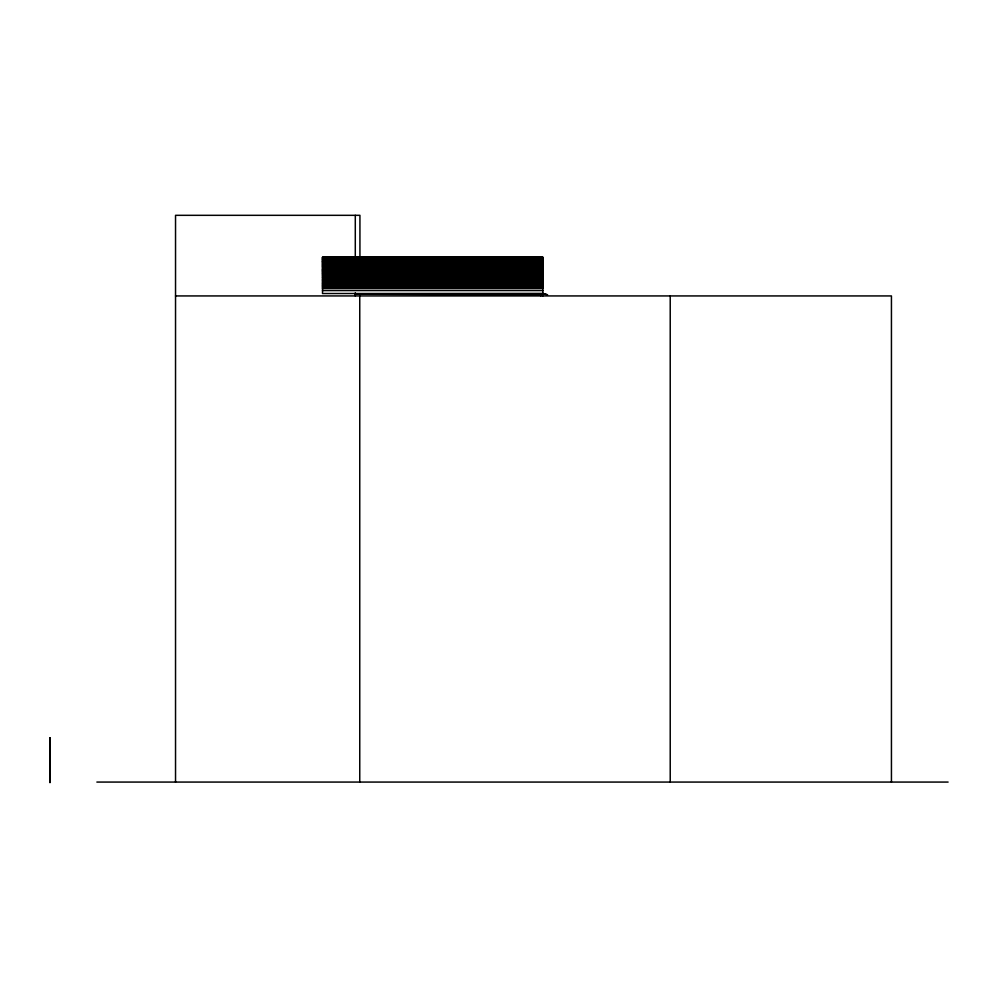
<?xml version="1.0" encoding="UTF-8"?>
<svg xmlns="http://www.w3.org/2000/svg" width="998" height="998" viewBox="0 0 998 998"><rect width="100%" height="100%" fill="white"/><g stroke="black" fill="none" stroke-linecap="round" stroke-linejoin="round"><path stroke-width="1.5" d="M49.975 782.108L49.987 776.756M49.975 744.483L49.925 765.765M49.937 750.009L49.975 743.522L49.95 757.844M49.962 746.704C49.95 742.624 49.962 750.845 49.975 748.013M49.975 777.679L49.962 765.142M49.987 767.998L50 764.368M50 759.079L50 758.043L49.937 761.761M50 758.942L49.95 760.189L49.987 743.31M49.912 782.22L50 779.5C49.962 779.974 50 777.018 49.937 781.11M49.95 780.76L49.987 775.633M49.975 778.49L50 759.802M49.9 773.562L49.962 775.795M50 741.04L49.962 744.171M49.962 740.853L49.962 739.63M49.95 780.685L49.987 782.682C49.85 774.124 50 784.278 49.975 780.187M50.012 756.883L50.012 756.122M49.975 746.379L49.987 743.959M50 778.303L50 776.269M49.987 747.577L50 745.281M49.975 777.08L49.975 775.845M49.975 747.203L49.95 753.814M49.962 741.052L49.962 738.807L50 746.005M50.012 757.37L50 755.898M50.012 750.122L50.037 754.875M50.025 753.465L50.012 755.623M49.95 740.017L49.962 739.281M49.975 780.76L49.975 779.75M49.975 774.76L49.975 777.068L49.975 775.296M49.975 778.877L49.95 780.424M49.925 766.888L49.962 776.793L49.975 775.471M49.912 775.296L49.95 769.782M49.962 739.381L49.975 737.809M50.025 752.317L50.05 754.014M49.95 759.79L49.95 754.95M542.887 293.587L547.603 294.834L542.887 293.412L322.516 293.524L322.516 257.234L542.887 257.234L542.887 295.932M322.516 257.322L542.887 257.322M322.516 257.571L542.887 257.546M322.516 257.758L542.887 257.721M542.887 257.946L322.516 258.32M322.516 258.707L542.887 258.694M322.516 258.794L542.887 258.869M322.516 259.131L542.887 259.131M322.516 259.542L542.887 259.468M322.516 259.705L542.887 259.692M322.516 260.141L542.887 260.141M322.516 260.453L542.887 260.565M322.516 260.877L542.887 260.877M322.516 261.189L542.887 261.189M322.516 261.526L542.887 261.526M322.516 261.651L542.887 261.651M322.516 261.963L542.887 261.963M322.516 262.15L542.887 262.075M322.516 262.424L542.887 262.424M322.516 262.923L542.887 263.06M322.516 263.385L542.887 263.385M322.516 263.746L542.887 263.746M322.516 264.083L542.887 264.083M322.516 264.433L542.887 264.433M322.516 264.794L542.887 264.944M322.516 265.268L542.887 265.268M322.516 265.605L542.887 265.605M322.516 265.93L542.887 265.93M322.516 266.291L542.887 266.291M322.516 266.641L542.887 266.641M322.516 267.002L542.887 267.002M322.516 267.589L542.887 267.589M322.516 268L542.887 268M322.516 268.624L542.887 268.624M322.516 269.073L542.887 269.073M322.516 269.497L542.887 269.497M322.516 269.697L542.887 269.697M322.516 270.046L542.887 270.046M322.516 270.408L542.887 270.408M322.516 270.745L542.887 270.745M322.516 271.107L542.887 271.107M322.516 271.256L542.887 271.256M322.516 271.793L542.887 271.793M322.516 272.167L542.887 272.167M322.516 272.529L542.887 272.529M322.516 273.128L542.887 273.128M322.516 273.539L542.887 273.539M322.516 273.726L542.887 273.726M322.516 274.3L542.887 274.3M322.516 274.7L542.887 274.7M322.516 275.286L542.887 275.286M322.516 275.722L542.887 275.722M322.516 276.346L542.887 276.346M322.516 277.007L542.887 277.007M322.516 277.469L542.887 277.469M322.516 277.906L542.887 277.906M322.516 278.766L542.887 278.766M322.516 279.465L542.887 279.465M322.516 279.951L542.887 279.951M322.516 280.426L542.887 280.426M322.516 281.087L542.887 281.087M322.516 281.748L542.887 281.748M322.516 282.434L542.887 282.434M322.516 283.145L542.887 283.145M322.516 283.644L542.887 283.644M322.516 284.106L542.887 284.106M322.516 284.754L542.887 284.754M322.516 285.216L542.887 285.216M322.516 285.64L542.887 285.64M322.516 286.276L542.887 286.276M322.516 286.713L542.887 286.713M322.516 287.349L542.887 287.349M322.516 288.035L542.887 288.035M322.516 288.497L542.887 288.497M322.516 290.568L542.887 290.568M355.288 294.223L542.887 294.734M175.536 295.932L891.439 295.932L891.439 782.07M96.868 782.07L948.1 782.07M49.975 737.809L50 739.156M49.912 775.172L50 777.953M49.925 773.063L49.95 774.648M49.95 740.479L49.962 739.007L50 740.454M49.987 741.926L50 743.198M49.925 768.211L49.925 769.346M49.9 772.589L49.925 771.766L49.925 773.737M49.975 778.066L49.975 778.989M670.219 295.932L670.219 782.07M540.729 294.223L540.729 295.932M359.929 258.732L359.929 215.319L175.536 215.319L175.536 782.07M359.754 295.932L359.754 782.07M355.288 215.319L355.288 258.732M355.288 292.838L355.288 295.932"/></g></svg>
